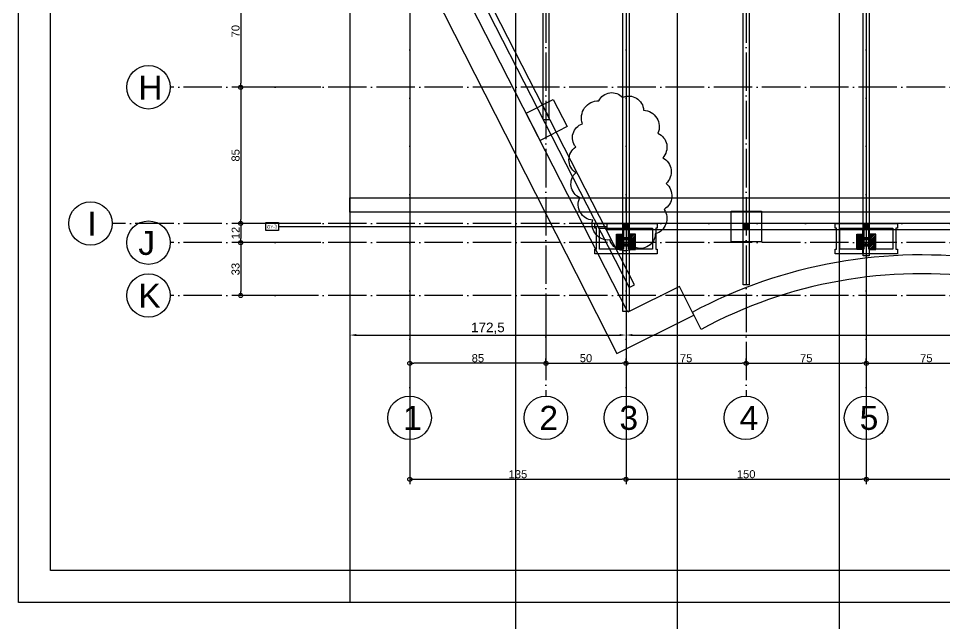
# Model space of a CAD drawing. Header units: millimetres. Extents: x -2666 to 6286, y -11880 to 4849.
# Drawn here: x 1707 to 2286, y 3391 to 3769 of the extents above; entities that cross this region are included whole.
import ezdxf

# ---------------------------------------------------------------- set-up
doc = ezdxf.new("R2010")
doc.units = ezdxf.units.MM
doc.linetypes.add('ACAD_ISO04W100', pattern=[30, 24, -3, 0, -3])
for name, color, linetype in [('7.5mm', 1, 'Continuous'), ('dim', 244, 'Continuous'), ('座標', 3, 'Continuous'), ('座標線', 65, 'ACAD_ISO04W100'), ('木料', 2, 'Continuous'), ('榫接', 5, 'Continuous'), ('水泥椅', 5, 'Continuous'), ('磚', 4, 'Continuous'), ('空心磚', 1, 'Continuous'), ('編號標示', 30, 'Continuous'), ('鐵件', 6, 'Continuous'), ('預框', 7, 'Continuous')]:
    doc.layers.add(name, color=color, linetype=linetype)
doc.layers.add('default', color=11, linetype='Continuous', plot=False)
doc.styles.get("Standard").update_dxf_attribs({"font": 'arial.ttf'})
doc.dimstyles.new('ISO-25', dxfattribs={"dimtxt": 5, "dimasz": 2.5, "dimexe": 3, "dimexo": 0.625, "dimtad": 1, "dimtxsty": 'Standard', "dimblk": 'ORIGIN', "dimcen": 2.5, "dimadec": 0, "dimazin": 0, "dimtfac": 1, "dimtmove": 1, "dimatfit": 1, "dimldrblk": 'ORIGIN', "dimfxl": 0, "dimarcsym": 0})
doc.dimstyles.new('複本 短柱', dxfattribs={"dimtxt": 6, "dimasz": 4, "dimexe": 3, "dimexo": 0.625, "dimtad": 1, "dimtxsty": 'Standard', "dimcen": 2.5, "dimadec": 0, "dimazin": 0, "dimtfac": 1, "dimtmove": 1, "dimatfit": 1, "dimldrblk": 'ORIGIN', "dimfxl": 0, "dimarcsym": 0})
pattern_1 = [(45, (0, 2626.9323), (-0.5, 0.5), [])]

# ---------------------------------------------------------------- blocks, each defined once
blk = doc.blocks.new('7.5')
at = {"layer": '7.5mm'}
for points in [[(0, 0.1), (0.9, 0.1), (0.9, 0), (0, 0), (0, 0.1)], [(0.65, 0), (0.65, -7), (0.45, -7.4), (0.25, -7), (0.25, 0)], [(0.45, 0), (0.45, -7.4)], [(0.65, -1.89), (0.25, -2.41)], [(0.65, -3.28), (0.25, -3.8)], [(0.65, -4.84), (0.25, -5.36)], [(0.65, -5.95), (0.25, -6.47)], [(0.25, -7), (0.65, -7)]]:
    blk.add_lwpolyline(points, dxfattribs=at)
at = {"layer": '7.5mm', "insert": (0.6, -0.3), "char_height": 0.3, "attachment_point": 1, "rotation": 270}
blk.add_mtext_dynamic_manual_height_columns('75mm', width=3.4054, gutter_width=12.5, heights=[0], dxfattribs=at)
blk = doc.blocks.new('_Origin')
at = {"color": 0, "linetype": 'ByBlock', "lineweight": -2}
blk.add_line((0, 0), (-1, 0), dxfattribs=at)
blk.add_circle((0, 0), 0.5, dxfattribs=at)
blk = doc.blocks.new('*D981')
at = {"layer": 'Defpoints', "color": 0}
for p in [(2036.73, 3553.49), (2086.73, 3553.49), (2086.73, 3553.49)]:
    blk.add_point(p, dxfattribs=at)
at = {"layer": 'dim', "color": 0, "lineweight": -2}
for p, q in [((2036.73, 3553.49), (2036.73, 3556.49)), ((2086.73, 3553.49), (2086.73, 3556.49)), ((2039.23, 3553.49), (2084.23, 3553.49))]:
    blk.add_line(p, q, dxfattribs=at)
at = {"layer": 'dim', "color": 0, "lineweight": -2, "xscale": 2.5, "yscale": 2.5, "zscale": 2.5, "rotation": 180}
blk.add_blockref('_Origin', (2036.73, 3553.49), dxfattribs=at)
at = {"layer": 'dim', "color": 0, "lineweight": -2, "xscale": 2.5, "yscale": 2.5, "zscale": 2.5}
blk.add_blockref('_Origin', (2086.73, 3553.49), dxfattribs=at)
at = {"layer": 'dim', "color": 0, "insert": (2061.73, 3556.67), "char_height": 5, "attachment_point": 5}
blk.add_mtext('50', dxfattribs=at)
blk = doc.blocks.new('*D982')
at = {"layer": 'Defpoints', "color": 0}
for p in [(2086.73, 3553.49), (2161.73, 3553.49), (2161.73, 3553.49)]:
    blk.add_point(p, dxfattribs=at)
at = {"layer": 'dim', "color": 0, "lineweight": -2}
for p, q in [((2086.73, 3553.49), (2086.73, 3556.49)), ((2161.73, 3553.49), (2161.73, 3556.49)), ((2089.23, 3553.49), (2159.23, 3553.49))]:
    blk.add_line(p, q, dxfattribs=at)
at = {"layer": 'dim', "color": 0, "lineweight": -2, "xscale": 2.5, "yscale": 2.5, "zscale": 2.5, "rotation": 180}
blk.add_blockref('_Origin', (2086.73, 3553.49), dxfattribs=at)
at = {"layer": 'dim', "color": 0, "lineweight": -2, "xscale": 2.5, "yscale": 2.5, "zscale": 2.5}
blk.add_blockref('_Origin', (2161.73, 3553.49), dxfattribs=at)
at = {"layer": 'dim', "color": 0, "insert": (2124.23, 3556.66), "char_height": 5, "attachment_point": 5}
blk.add_mtext('75', dxfattribs=at)
blk = doc.blocks.new('*D983')
at = {"layer": 'Defpoints', "color": 0}
for p in [(2161.73, 3553.49), (2236.73, 3553.49), (2236.73, 3553.49)]:
    blk.add_point(p, dxfattribs=at)
at = {"layer": 'dim', "color": 0, "lineweight": -2}
for p, q in [((2161.73, 3553.49), (2161.73, 3556.49)), ((2236.73, 3553.49), (2236.73, 3556.49)), ((2164.23, 3553.49), (2234.23, 3553.49))]:
    blk.add_line(p, q, dxfattribs=at)
at = {"layer": 'dim', "color": 0, "lineweight": -2, "xscale": 2.5, "yscale": 2.5, "zscale": 2.5, "rotation": 180}
blk.add_blockref('_Origin', (2161.73, 3553.49), dxfattribs=at)
at = {"layer": 'dim', "color": 0, "lineweight": -2, "xscale": 2.5, "yscale": 2.5, "zscale": 2.5}
blk.add_blockref('_Origin', (2236.73, 3553.49), dxfattribs=at)
at = {"layer": 'dim', "color": 0, "insert": (2199.23, 3556.66), "char_height": 5, "attachment_point": 5}
blk.add_mtext('75', dxfattribs=at)
blk = doc.blocks.new('*D984')
at = {"layer": 'Defpoints', "color": 0}
for p in [(2236.73, 3553.49), (2311.73, 3553.49), (2311.73, 3553.49)]:
    blk.add_point(p, dxfattribs=at)
at = {"layer": 'dim', "color": 0, "lineweight": -2}
for p, q in [((2236.73, 3553.49), (2236.73, 3556.49)), ((2311.73, 3553.49), (2311.73, 3556.49)), ((2239.23, 3553.49), (2309.23, 3553.49))]:
    blk.add_line(p, q, dxfattribs=at)
at = {"layer": 'dim', "color": 0, "lineweight": -2, "xscale": 2.5, "yscale": 2.5, "zscale": 2.5, "rotation": 180}
blk.add_blockref('_Origin', (2236.73, 3553.49), dxfattribs=at)
at = {"layer": 'dim', "color": 0, "lineweight": -2, "xscale": 2.5, "yscale": 2.5, "zscale": 2.5}
blk.add_blockref('_Origin', (2311.73, 3553.49), dxfattribs=at)
at = {"layer": 'dim', "color": 0, "insert": (2274.23, 3556.66), "char_height": 5, "attachment_point": 5}
blk.add_mtext('75', dxfattribs=at)
blk = doc.blocks.new('*D977')
at = {"layer": 'Defpoints', "color": 0}
for p in [(1918.99, 3795.82), (1846.11, 3725.82), (1892.99, 3725.82)]:
    blk.add_point(p, dxfattribs=at)
at = {"layer": 'dim', "color": 0, "lineweight": -2}
for p, q in [((1896.11, 3795.82), (1843.11, 3795.82)), ((1846.11, 3793.32), (1846.11, 3728.32)), ((1892.36, 3725.82), (1843.11, 3725.82))]:
    blk.add_line(p, q, dxfattribs=at)
at = {"layer": 'dim', "color": 0, "lineweight": -2, "xscale": 2.5, "yscale": 2.5, "zscale": 2.5}
for p, rotation in [((1846.11, 3795.82), 90), ((1846.11, 3725.82), 270)]:
    blk.add_blockref('_Origin', p, dxfattribs=dict(at, rotation=rotation))
at = {"layer": 'dim', "color": 0, "insert": (1842.93, 3760.82), "char_height": 5, "attachment_point": 5, "rotation": 90}
blk.add_mtext('70', dxfattribs=at)
blk = doc.blocks.new('*D978')
at = {"layer": 'Defpoints', "color": 0}
for p in [(1918.37, 3725.82), (1846.11, 3640.82), (1892.36, 3640.82)]:
    blk.add_point(p, dxfattribs=at)
at = {"layer": 'dim', "color": 0, "lineweight": -2}
for p, q in [((1896.11, 3725.82), (1843.11, 3725.82)), ((1846.11, 3723.32), (1846.11, 3643.32)), ((1891.74, 3640.82), (1843.11, 3640.82))]:
    blk.add_line(p, q, dxfattribs=at)
at = {"layer": 'dim', "color": 0, "lineweight": -2, "xscale": 2.5, "yscale": 2.5, "zscale": 2.5}
for p, rotation in [((1846.11, 3725.82), 90), ((1846.11, 3640.82), 270)]:
    blk.add_blockref('_Origin', p, dxfattribs=dict(at, rotation=rotation))
at = {"layer": 'dim', "color": 0, "insert": (1842.93, 3683.32), "char_height": 5, "attachment_point": 5, "rotation": 90}
blk.add_mtext('85', dxfattribs=at)
blk = doc.blocks.new('*D979')
at = {"layer": 'Defpoints', "color": 0}
for p in [(1917.74, 3640.82), (1846.11, 3628.82), (1891.74, 3628.82)]:
    blk.add_point(p, dxfattribs=at)
at = {"layer": 'dim', "color": 0, "lineweight": -2}
for p, q in [((1896.11, 3640.82), (1843.11, 3640.82)), ((1846.11, 3638.32), (1846.11, 3631.32)), ((1891.11, 3628.82), (1843.11, 3628.82))]:
    blk.add_line(p, q, dxfattribs=at)
at = {"layer": 'dim', "color": 0, "lineweight": -2, "xscale": 2.5, "yscale": 2.5, "zscale": 2.5}
for p, rotation in [((1846.11, 3640.82), 90), ((1846.11, 3628.82), 270)]:
    blk.add_blockref('_Origin', p, dxfattribs=dict(at, rotation=rotation))
at = {"layer": 'dim', "color": 0, "insert": (1842.98, 3634.82), "char_height": 5, "attachment_point": 5, "rotation": 90}
blk.add_mtext('12', dxfattribs=at)
blk = doc.blocks.new('*D980')
at = {"layer": 'Defpoints', "color": 0}
for p in [(1917.12, 3628.82), (1846.11, 3595.82), (1891.11, 3595.82)]:
    blk.add_point(p, dxfattribs=at)
at = {"layer": 'dim', "color": 0, "lineweight": -2}
for p, q in [((1896.11, 3628.82), (1843.11, 3628.82)), ((1846.11, 3626.32), (1846.11, 3598.32)), ((1890.49, 3595.82), (1843.11, 3595.82))]:
    blk.add_line(p, q, dxfattribs=at)
at = {"layer": 'dim', "color": 0, "lineweight": -2, "xscale": 2.5, "yscale": 2.5, "zscale": 2.5}
for p, rotation in [((1846.11, 3628.82), 90), ((1846.11, 3595.82), 270)]:
    blk.add_blockref('_Origin', p, dxfattribs=dict(at, rotation=rotation))
at = {"layer": 'dim', "color": 0, "insert": (1842.93, 3612.32), "char_height": 5, "attachment_point": 5, "rotation": 90}
blk.add_mtext('33', dxfattribs=at)
blk = doc.blocks.new('*D995')
at = {"layer": 'Defpoints', "color": 0}
for p in [(1951.73, 3595.82), (2036.73, 3595.82), (1951.73, 3553.49)]:
    blk.add_point(p, dxfattribs=at)
at = {"layer": 'dim', "color": 0, "lineweight": -2}
for p, q in [((1951.73, 3595.19), (1951.73, 3550.49)), ((2036.73, 3595.19), (2036.73, 3550.49)), ((2034.23, 3553.49), (1954.23, 3553.49))]:
    blk.add_line(p, q, dxfattribs=at)
at = {"layer": 'dim', "color": 0, "lineweight": -2, "xscale": 2.5, "yscale": 2.5, "zscale": 2.5, "rotation": 180}
blk.add_blockref('_Origin', (1951.73, 3553.49), dxfattribs=at)
at = {"layer": 'dim', "color": 0, "lineweight": -2, "xscale": 2.5, "yscale": 2.5, "zscale": 2.5}
blk.add_blockref('_Origin', (2036.73, 3553.49), dxfattribs=at)
at = {"layer": 'dim', "color": 0, "insert": (1994.23, 3556.67), "char_height": 5, "attachment_point": 5}
blk.add_mtext('85', dxfattribs=at)
blk = doc.blocks.new('*D1005')
at = {"layer": 'Defpoints', "color": 0}
for p in [(1914.23, 3647.83), (2086.73, 3647.83), (2086.73, 3571.12)]:
    blk.add_point(p, dxfattribs=at)
at = {"layer": '座標', "color": 0, "lineweight": -2}
for p, q in [((1914.23, 3596.12), (1914.23, 3568.12)), ((2086.73, 3596.12), (2086.73, 3568.12)), ((1918.23, 3571.12), (2082.73, 3571.12))]:
    blk.add_line(p, q, dxfattribs=at)
at = {"layer": '座標', "color": 0}
for points in [[(1918.23, 3571.79), (1918.23, 3570.45), (1914.23, 3571.12)], [(2082.73, 3571.79), (2082.73, 3570.45), (2086.73, 3571.12)]]:
    blk.add_solid(points, dxfattribs=at)
at = {"layer": '座標', "color": 0, "insert": (2000.48, 3575.35), "char_height": 6, "attachment_point": 5}
blk.add_mtext('172,5', dxfattribs=at)
blk = doc.blocks.new('*D1006')
at = {"layer": 'Defpoints', "color": 0}
for p in [(2086.73, 3647.83), (2536.73, 3647.83), (2536.73, 3571.12)]:
    blk.add_point(p, dxfattribs=at)
at = {"layer": '座標', "color": 0, "lineweight": -2}
for p, q in [((2086.73, 3596.12), (2086.73, 3568.12)), ((2536.73, 3596.12), (2536.73, 3568.12)), ((2090.73, 3571.12), (2532.73, 3571.12))]:
    blk.add_line(p, q, dxfattribs=at)
at = {"layer": '座標', "color": 0}
for points in [[(2090.73, 3571.79), (2090.73, 3570.45), (2086.73, 3571.12)], [(2532.73, 3571.79), (2532.73, 3570.45), (2536.73, 3571.12)]]:
    blk.add_solid(points, dxfattribs=at)
at = {"layer": '座標', "color": 0, "insert": (2311.73, 3574.81), "char_height": 6, "attachment_point": 5}
blk.add_mtext('450', dxfattribs=at)
blk = doc.blocks.new('*D1017')
at = {"layer": 'Defpoints', "color": 0}
for p in [(1951.73, 3493.73), (2086.73, 3493.73), (2086.73, 3481.06)]:
    blk.add_point(p, dxfattribs=at)
at = {"layer": 'dim', "color": 0, "lineweight": -2}
for p, q in [((1951.73, 3493.1), (1951.73, 3478.06)), ((2086.73, 3493.1), (2086.73, 3478.06)), ((1954.23, 3481.06), (2084.23, 3481.06))]:
    blk.add_line(p, q, dxfattribs=at)
at = {"layer": 'dim', "color": 0, "lineweight": -2, "xscale": 2.5, "yscale": 2.5, "zscale": 2.5, "rotation": 180}
blk.add_blockref('_Origin', (1951.73, 3481.06), dxfattribs=at)
at = {"layer": 'dim', "color": 0, "lineweight": -2, "xscale": 2.5, "yscale": 2.5, "zscale": 2.5}
blk.add_blockref('_Origin', (2086.73, 3481.06), dxfattribs=at)
at = {"layer": 'dim', "color": 0, "insert": (2019.23, 3484.24), "char_height": 5, "attachment_point": 5}
blk.add_mtext('135', dxfattribs=at)
blk = doc.blocks.new('*D1018')
at = {"layer": 'Defpoints', "color": 0}
for p in [(2086.73, 3505.92), (2236.73, 3505.92), (2236.73, 3481.06)]:
    blk.add_point(p, dxfattribs=at)
at = {"layer": 'dim', "color": 0, "lineweight": -2}
for p, q in [((2086.73, 3505.29), (2086.73, 3478.06)), ((2236.73, 3505.29), (2236.73, 3478.06)), ((2089.23, 3481.06), (2234.23, 3481.06))]:
    blk.add_line(p, q, dxfattribs=at)
at = {"layer": 'dim', "color": 0, "lineweight": -2, "xscale": 2.5, "yscale": 2.5, "zscale": 2.5, "rotation": 180}
blk.add_blockref('_Origin', (2086.73, 3481.06), dxfattribs=at)
at = {"layer": 'dim', "color": 0, "lineweight": -2, "xscale": 2.5, "yscale": 2.5, "zscale": 2.5}
blk.add_blockref('_Origin', (2236.73, 3481.06), dxfattribs=at)
at = {"layer": 'dim', "color": 0, "insert": (2161.73, 3484.24), "char_height": 5, "attachment_point": 5}
blk.add_mtext('150', dxfattribs=at)
blk = doc.blocks.new('*D1019')
at = {"layer": 'Defpoints', "color": 0}
for p in [(2236.73, 3503.23), (2386.73, 3503.23), (2386.73, 3481.06)]:
    blk.add_point(p, dxfattribs=at)
at = {"layer": 'dim', "color": 0, "lineweight": -2}
for p, q in [((2236.73, 3502.61), (2236.73, 3478.06)), ((2386.73, 3502.61), (2386.73, 3478.06)), ((2239.23, 3481.06), (2384.23, 3481.06))]:
    blk.add_line(p, q, dxfattribs=at)
at = {"layer": 'dim', "color": 0, "lineweight": -2, "xscale": 2.5, "yscale": 2.5, "zscale": 2.5, "rotation": 180}
blk.add_blockref('_Origin', (2236.73, 3481.06), dxfattribs=at)
at = {"layer": 'dim', "color": 0, "lineweight": -2, "xscale": 2.5, "yscale": 2.5, "zscale": 2.5}
blk.add_blockref('_Origin', (2386.73, 3481.06), dxfattribs=at)
at = {"layer": 'dim', "color": 0, "insert": (2311.73, 3484.24), "char_height": 5, "attachment_point": 5}
blk.add_mtext('150', dxfattribs=at)

msp = doc.modelspace()

# ---------------------------------------------------------------- hatches: boundary and pattern name
at = {"layer": '木料'}
h = msp.add_hatch(dxfattribs=at)
h.set_pattern_fill('JIS_WOOD', color=256, style=0)
h.set_pattern_definition(pattern_1)
h.paths.add_polyline_path([(2084.828, 3633.818), (2081.028, 3633.818), (2081.028, 3624.818), (2084.828, 3624.818)])
h = msp.add_hatch(dxfattribs=at)
h.set_pattern_fill('JIS_WOOD', color=256, style=0)
h.set_pattern_definition(pattern_1)
h.paths.add_polyline_path([(2092.428, 3633.818), (2088.628, 3633.818), (2088.628, 3624.818), (2092.428, 3624.818)])
h = msp.add_hatch(dxfattribs=at)
h.set_pattern_fill('JIS_WOOD', color=256, style=0)
h.set_pattern_definition(pattern_1)
h.paths.add_polyline_path([(2234.828, 3633.818), (2231.028, 3633.818), (2231.028, 3624.818), (2234.828, 3624.818)])
h = msp.add_hatch(dxfattribs=at)
h.set_pattern_fill('JIS_WOOD', color=256, style=0)
h.set_pattern_definition(pattern_1)
h.paths.add_polyline_path([(2242.428, 3633.818), (2238.628, 3633.818), (2238.628, 3624.818), (2242.428, 3624.818)])
at = {"layer": '榫接'}
h = msp.add_hatch(dxfattribs=at)
h.set_pattern_fill('JIS_WOOD', color=256, style=0)
h.set_pattern_definition([(45, (0, 2321.1323), (-0.5, 0.5), [])])
h.paths.add_polyline_path([(2084.828, 3637.018), (2088.628, 3637.018), (2088.628, 3640.818), (2084.828, 3640.818)])
h = msp.add_hatch(dxfattribs=at)
h.set_pattern_fill('JIS_WOOD', color=256, style=0)
h.set_pattern_definition([(45, (75.02225, 2321.1323), (-0.5, 0.5), [])])
h.paths.add_polyline_path([(2159.85, 3637.018), (2163.65, 3637.018), (2163.65, 3640.818), (2159.85, 3640.818)])
h = msp.add_hatch(dxfattribs=at)
h.set_pattern_fill('JIS_WOOD', color=256, style=0)
h.set_pattern_definition([(45, (150, 2321.1323), (-0.5, 0.5), [])])
h.paths.add_polyline_path([(2234.828, 3637.018), (2238.628, 3637.018), (2238.628, 3640.818), (2234.828, 3640.818)])

# ---------------------------------------------------------------- linework, layer by layer
for p, q in [((1914.228, 4244.171), (1914.228, 3404.171)), ((2034.828, 3714.241), (2038.628, 3706.816)), ((2084.828, 3640.818), (2084.828, 3637.018)), ((2084.828, 3640.818), (2084.828, 3637.018))]:
    msp.add_line(p, q)
at = {"layer": 'default'}
for points in [[(2895.403, 4244.171), (2895.403, 3404.171), (1707.403, 3404.171), (1707.403, 4244.171)], [(2875.403, 4224.171), (2875.403, 3424.171), (1727.403, 3424.171), (1727.403, 4224.171)]]:
    msp.add_lwpolyline(points, close=True, dxfattribs=at)
at = {"layer": '座標'}
for p, q in [((1951.728, 4071.47), (1951.728, 3481.805)), ((2086.728, 4071.47), (2086.728, 3481.805)), ((2236.728, 4069.952), (2236.728, 3480.287))]:
    msp.add_line(p, q, dxfattribs=at)
msp.add_lwpolyline([(2069.713, 3717.443, -0.5205671), (2084.569, 3719.563, -0.5205671), (2084.569, 3719.563, -0.5205671), (2097.727, 3711.507, -0.5205671), (2097.727, 3711.507, -0.5205671), (2106.641, 3697.089, -0.5205671), (2106.641, 3697.089, -0.5205671), (2109.612, 3681.823, -0.5205671), (2109.612, 3681.823, -0.5205671), (2111.734, 3665.71, -0.5205671), (2111.734, 3665.71, -0.5205671), (2110.461, 3649.596, -0.5205671), (2110.461, 3649.596, -0.5205671), (2104.943, 3634.33, -0.5205671), (2104.943, 3634.33, -0.5205671), (2092.209, 3625.849, -0.5205671), (2092.209, 3625.849, -0.5205671), (2076.504, 3630.514, -0.5205671), (2076.504, 3630.514, -0.5205671), (2065.892, 3642.811, -0.5205671), (2065.892, 3642.811, -0.5205671), (2057.828, 3656.805, -0.5205671), (2057.828, 3656.805, -0.5205671), (2055.281, 3672.494, -0.5205671), (2055.281, 3672.494, -0.5205671), (2055.281, 3688.608, -0.5205671), (2055.281, 3688.608, -0.5205671), (2059.525, 3703.026, -0.5205671), (2059.525, 3703.026, -0.5205671)], format="xyb", close=True, dxfattribs=at)
for points in [[(1914.228, 3656.833), (2086.728, 3656.833), (2086.728, 3647.833), (1914.228, 3647.833)], [(2086.728, 3656.833), (2536.728, 3656.833), (2536.728, 3647.833), (2086.728, 3647.833)]]:
    msp.add_lwpolyline(points, close=True, dxfattribs=at)
for centre in [(1788.555, 3725.818), (1752.345, 3640.818), (1788.555, 3628.818), (1788.555, 3595.818), (1951.588, 3519.487), (2036.588, 3519.487), (2086.588, 3519.487), (2161.588, 3519.487), (2236.588, 3519.487)]:
    msp.add_circle(centre, 13.568, dxfattribs=at)
at = {"layer": '座標線'}
for points in [[(1951.728, 4137.362), (1951.728, 3533.054)], [(2086.728, 4137.362), (2086.728, 3533.054)], [(2236.728, 4137.362), (2236.728, 3533.054)], [(2036.728, 4078.619), (2036.728, 3533.054)], [(2161.728, 4078.619), (2161.728, 3533.054)], [(2827.717, 3725.818), (1802.123, 3725.818)], [(2827.717, 3640.818), (1765.913, 3640.818)], [(2827.717, 3628.818), (1802.123, 3628.818)], [(2827.717, 3595.818), (1802.123, 3595.818)]]:
    msp.add_lwpolyline(points, dxfattribs=at)
at = {"layer": '木料'}
for points in [[(2234.828, 4000.5), (2238.628, 4000.5), (2238.628, 3620.5), (2234.828, 3620.5), (2234.828, 4000.5)], [(2159.85, 3992.514), (2163.65, 3992.514), (2163.65, 3602.514), (2159.85, 3602.514), (2159.85, 3992.514)], [(1939.395, 3892.368), (2088.628, 3600.78), (2092.011, 3602.511), (1942.778, 3894.099), (1939.395, 3892.368)]]:
    msp.add_lwpolyline(points, dxfattribs=at)
for points in [[(2034.828, 3960.618), (2034.828, 3705.618), (2038.628, 3705.618), (2038.628, 3960.618)], [(2081.028, 3633.818), (2084.828, 3633.818), (2084.828, 3624.818), (2081.028, 3624.818)], [(2088.628, 3633.818), (2092.428, 3633.818), (2092.428, 3624.818), (2088.628, 3624.818)], [(2231.028, 3633.818), (2234.828, 3633.818), (2234.828, 3624.818), (2231.028, 3624.818)], [(2238.628, 3633.818), (2242.428, 3633.818), (2242.428, 3624.818), (2238.628, 3624.818)]]:
    msp.add_lwpolyline(points, close=True, dxfattribs=at)
at = {"layer": '榫接'}
for points in [[(2084.828, 3640.818), (2088.628, 3640.818), (2088.628, 3637.018), (2084.828, 3637.018)], [(2159.85, 3640.818), (2163.65, 3640.818), (2163.65, 3637.018), (2159.85, 3637.018)], [(2234.828, 3640.818), (2238.628, 3640.818), (2238.628, 3637.018), (2234.828, 3637.018)]]:
    msp.add_lwpolyline(points, close=True, dxfattribs=at)
at = {"layer": '水泥椅'}
for points in [[(2307.353, 4049.892, 0.0269846), (2232.766, 4046.908, 0.01736), (2170.308, 4039.311, 0.0038265), (2154.563, 4036.836, 0.0120048), (2138.785, 4033.845, 0.0173782), (2075.491, 4019.46, 0.0138805), (2023.042, 4004.062, 0.0135153), (1975.253, 3986.817, 0.0120169), (1933.625, 3969.532, 0.005449), (1884.458, 3946.299), (2080.957, 3559.579), (2129.088, 3583.645), (2120.144, 3601.533), (2087.945, 3585.433), (1919.591, 3914.381, -0.0036194), (1951.728, 3929.427, -0.0119613), (1991.223, 3945.818, -0.013502), (2036.728, 3962.244, -0.0138455), (2086.728, 3976.919, -0.0175211), (2147.54, 3990.721, -0.0124226), (2161.728, 3993.423, -0.0038679), (2176.971, 3995.818, -0.0174566), (2236.728, 4003.086, -0.0268585), (2306.245, 4005.903, -0.0294659)], [(2463.634, 3539.642, 0.0694766), (2386.728, 3586.44, 0.0618398), (2311.728, 3606.512, 0.1601171), (2133.561, 3574.698), (2128.193, 3585.435, -0.1597981), (2313.395, 3618.396, -0.061932), (2391.362, 3597.51, -0.0697125), (2471.369, 3548.819), (2463.634, 3539.642)]]:
    msp.add_lwpolyline(points, format="xyb", dxfattribs=at)
at = {"layer": '磚'}
for points in [[(2041.307, 3718.263), (2049.964, 3701.349), (2033.05, 3692.693), (2024.394, 3709.606)], [(2152.371, 3648.418), (2171.371, 3648.418), (2171.371, 3629.418), (2152.371, 3629.418)]]:
    msp.add_lwpolyline(points, close=True, dxfattribs=at)
at = {"layer": '空心磚'}
for p, q in [((2017.728, 4849), (2017.728, 2868.212)), ((2118.728, 4849), (2118.728, 2868.212)), ((2219.728, 4849), (2219.728, 2868.212))]:
    msp.add_line(p, q, dxfattribs=at)
for points in [[(2067.228, 3640.818), (2106.228, 3640.818), (2106.228, 3637.818), (2105.228, 3637.818), (2105.228, 3624.818), (2106.228, 3624.818), (2106.228, 3621.818), (2067.228, 3621.818), (2067.228, 3624.818), (2068.228, 3624.818), (2068.228, 3637.818), (2067.228, 3637.818)], [(2070.228, 3637.818), (2085.228, 3637.818), (2085.228, 3624.818), (2070.228, 3624.818)], [(2088.228, 3637.818), (2103.228, 3637.818), (2103.228, 3624.818), (2088.228, 3624.818)], [(2217.228, 3640.818), (2256.228, 3640.818), (2256.228, 3637.818), (2255.228, 3637.818), (2255.228, 3624.818), (2256.228, 3624.818), (2256.228, 3621.818), (2217.228, 3621.818), (2217.228, 3624.818), (2218.228, 3624.818), (2218.228, 3637.818), (2217.228, 3637.818)], [(2220.228, 3637.818), (2235.228, 3637.818), (2235.228, 3624.818), (2220.228, 3624.818)], [(2238.228, 3637.818), (2253.228, 3637.818), (2253.228, 3624.818), (2238.228, 3624.818)]]:
    msp.add_lwpolyline(points, close=True, dxfattribs=at)
at = {"layer": '編號標示'}
msp.add_line((1869.822, 3638.918), (2074.828, 3638.918), dxfattribs=at)
msp.add_lwpolyline([(1861.822, 3636.418), (1861.822, 3641.418), (1869.822, 3641.418), (1869.822, 3636.418)], close=True, dxfattribs=at)
at = {"layer": '鐵件'}
for points in [[(2084.628, 3634.018), (2084.628, 3637.018), (2084.828, 3637.018), (2084.828, 3633.818), (2081.028, 3633.818), (2081.028, 3624.818), (2084.828, 3624.818), (2084.828, 3621.618), (2084.828, 3621.618), (2084.628, 3621.618), (2084.628, 3624.618), (2080.828, 3624.618), (2080.828, 3634.018)], [(2088.828, 3634.018), (2088.828, 3637.018), (2088.628, 3637.018), (2088.628, 3633.818), (2092.428, 3633.818), (2092.428, 3624.818), (2088.628, 3624.818), (2088.628, 3621.618), (2088.628, 3621.618), (2088.828, 3621.618), (2088.828, 3624.618), (2092.628, 3624.618), (2092.628, 3634.018)], [(2234.628, 3634.018), (2234.628, 3637.018), (2234.828, 3637.018), (2234.828, 3633.818), (2231.028, 3633.818), (2231.028, 3624.818), (2234.828, 3624.818), (2234.828, 3621.618), (2234.828, 3621.618), (2234.628, 3621.618), (2234.628, 3624.618), (2230.828, 3624.618), (2230.828, 3634.018)], [(2238.828, 3634.018), (2238.828, 3637.018), (2238.628, 3637.018), (2238.628, 3633.818), (2242.428, 3633.818), (2242.428, 3624.818), (2238.628, 3624.818), (2238.628, 3621.618), (2238.628, 3621.618), (2238.828, 3621.618), (2238.828, 3624.618), (2242.628, 3624.618), (2242.628, 3634.018)]]:
    msp.add_lwpolyline(points, close=True, dxfattribs=at)
at = {"layer": '預框'}
for points in [[(2084.828, 3975.819), (2088.628, 3975.819), (2088.628, 3585.819), (2084.828, 3585.819), (2084.828, 3975.819)], [(2074.828, 3637.018), (2559.828, 3637.018), (2559.828, 3640.818), (2074.828, 3640.818), (2074.828, 3637.018)]]:
    msp.add_lwpolyline(points, dxfattribs=at)

# ---------------------------------------------------------------- block references
at = {"xscale": -1, "rotation": 90}
for p in [(2081.128, 3632.018), (2231.128, 3632.018), (2081.128, 3627.518), (2231.128, 3627.518)]:
    msp.add_blockref('7.5', p, dxfattribs=at)
at = {"rotation": 270}
for p in [(2092.328, 3631.268), (2242.328, 3631.268), (2092.328, 3628.268), (2242.328, 3628.268)]:
    msp.add_blockref('7.5', p, dxfattribs=at)

# ---------------------------------------------------------------- texts
at = {"layer": '座標', "char_height": 15, "attachment_point": 1}
for s, insert in [('H', (1782.186, 3733.165)), ('I', (1750.356, 3648.165)), ('J', (1782.186, 3636.165)), ('K', (1782.186, 3603.165)), ('1', (1947.606, 3526.942)), ('2', (2032.606, 3526.942)), ('3', (2082.606, 3526.942)), ('4', (2157.606, 3526.942)), ('5', (2232.606, 3526.942))]:
    msp.add_mtext_dynamic_manual_height_columns(s, width=22.24738, gutter_width=12.5, heights=[0], dxfattribs=dict(at, insert=insert))
at = {"layer": '編號標示'}
msp.add_text('GY-3', height=2, dxfattribs=at).set_placement((1862.427, 3637.72))

# ---------------------------------------------------------------- dimensions: what is measured, and where the dimension line sits
at = {"layer": 'dim'}
for base, p1, p2, picture, middle in [((1846.112, 3725.818), (1918.991, 3795.818), (1892.987, 3725.818), '*D977', (1842.934, 3760.818)), ((1846.112, 3640.818), (1918.366, 3725.818), (1892.362, 3640.818), '*D978', (1842.934, 3683.318)), ((1846.112, 3628.818), (1917.741, 3640.818), (1891.737, 3628.818), '*D979', (1842.977, 3634.818)), ((1846.112, 3595.818), (1917.116, 3628.818), (1891.112, 3595.818), '*D980', (1842.933, 3612.318))]:
    dim = msp.add_linear_dim(base=base, p1=p1, p2=p2, angle=90, dimstyle='ISO-25', dxfattribs=at)
    dim.commit()
    dim.dimension.update_dxf_attribs({"geometry": picture, "text_midpoint": middle})
for base, p1, p2, picture, middle in [((1951.728, 3553.49), (2036.728, 3595.818), (1951.728, 3595.818), '*D995', (1994.228, 3556.668)), ((2086.728, 3553.49), (2036.728, 3553.49), (2086.728, 3553.49), '*D981', (2061.728, 3556.668)), ((2161.728, 3553.49), (2086.728, 3553.49), (2161.728, 3553.49), '*D982', (2124.228, 3556.658)), ((2236.728, 3553.49), (2161.728, 3553.49), (2236.728, 3553.49), '*D983', (2199.228, 3556.658)), ((2311.728, 3553.49), (2236.728, 3553.49), (2311.728, 3553.49), '*D984', (2274.228, 3556.658)), ((2236.728, 3481.059), (2086.728, 3505.919), (2236.728, 3505.919), '*D1018', (2161.728, 3484.236)), ((2386.728, 3481.059), (2236.728, 3503.233), (2386.728, 3503.233), '*D1019', (2311.728, 3484.236)), ((2086.728, 3481.059), (1951.728, 3493.729), (2086.728, 3493.729), '*D1017', (2019.228, 3484.238))]:
    dim = msp.add_linear_dim(base=base, p1=p1, p2=p2, dimstyle='ISO-25', dxfattribs=at)
    dim.commit()
    dim.dimension.update_dxf_attribs({"geometry": picture, "text_midpoint": middle})
at = {"layer": '座標'}
for base, p1, p2, picture, middle in [((2086.728, 3571.12), (1914.228, 3647.833), (2086.728, 3647.833), '*D1005', (2000.478, 3575.351)), ((2536.728, 3571.12), (2086.728, 3647.833), (2536.728, 3647.833), '*D1006', (2311.728, 3574.808))]:
    dim = msp.add_linear_dim(base=base, p1=p1, p2=p2, dimstyle='複本 短柱', override={"dimfxl": 25}, dxfattribs=at)
    dim.commit()
    dim.dimension.update_dxf_attribs({"geometry": picture, "text_midpoint": middle})

doc.saveas('drawing.dxf')
